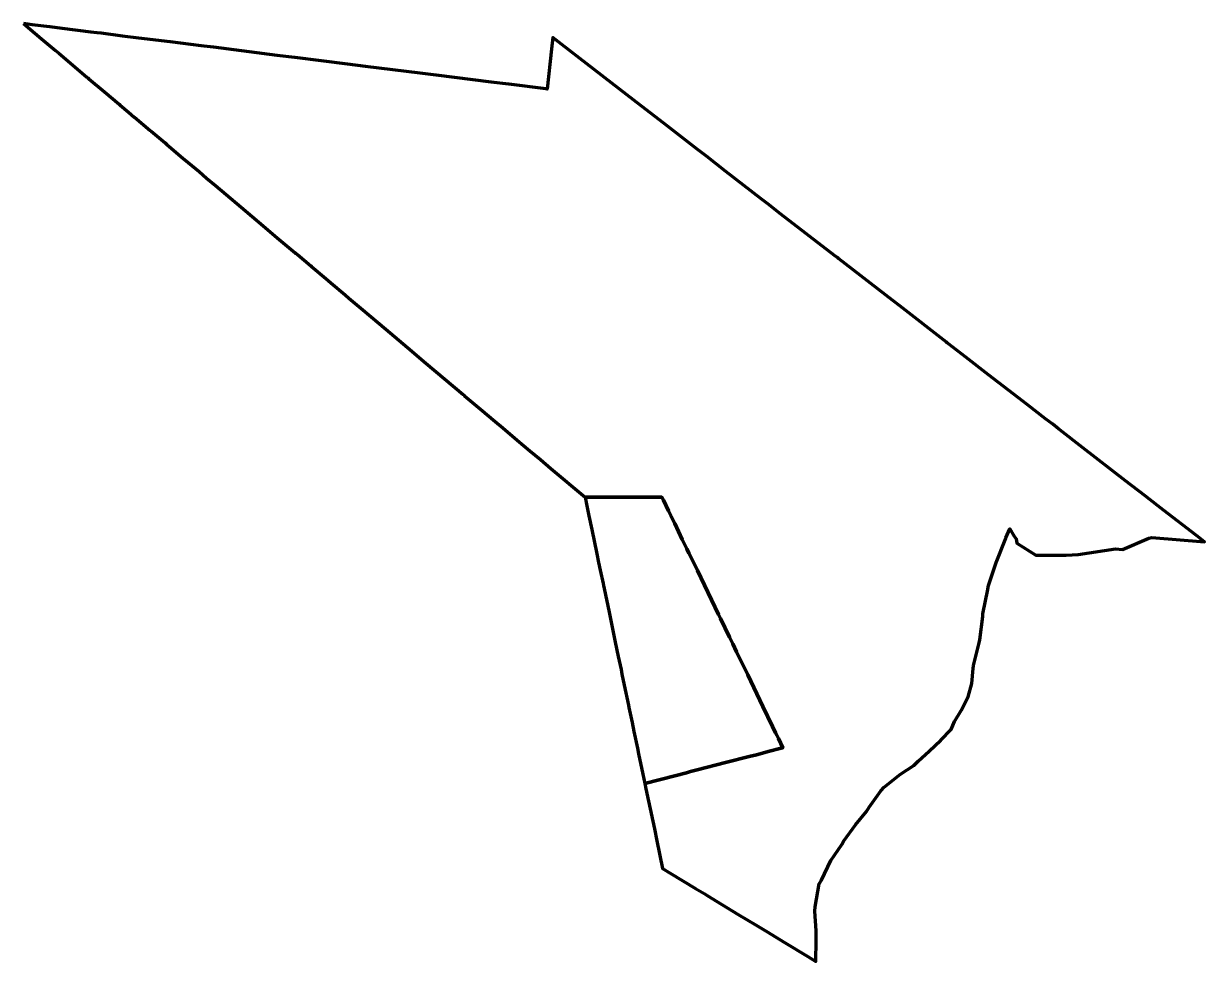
# Model space of a CAD drawing. Header units: metres. Extents: x 807688 to 807810, y 9157517 to 9157614.
import ezdxf

# ---------------------------------------------------------------- set-up
doc = ezdxf.new("R2010")
doc.units = ezdxf.units.M
doc.header["$MEASUREMENT"] = 0
doc.layers.add('2852-21122', color=1, linetype='Continuous')

msp = doc.modelspace()

# ---------------------------------------------------------------- linework, layer by layer
at = {"layer": '2852-21122', "color": 3, "lineweight": 70, "true_color": 0x00ff00}
for points in [[(807688.11, 9157614.09), (807688.6, 9157613.68), (807689.96, 9157612.53), (807691.4, 9157611.32), (807691.74, 9157611.03), (807693.22, 9157609.78), (807694.66, 9157608.57), (807694.76, 9157608.48), (807694.87, 9157608.39), (807696.49, 9157607.02), (807698, 9157605.75), (807698.11, 9157605.66), (807698.96, 9157604.94), (807699.56, 9157604.43), (807699.58, 9157604.42), (807701.21, 9157603.04), (807701.31, 9157602.96), (807702.74, 9157601.75), (807702.92, 9157601.59), (807703.17, 9157601.39), (807704.59, 9157600.19), (807705.12, 9157599.74), (807706.26, 9157598.78), (807707.04, 9157598.12), (807707.97, 9157597.34), (807709.06, 9157596.42), (807710.62, 9157595.1), (807711.76, 9157594.14), (807712.89, 9157593.18), (807714.35, 9157591.95), (807716.18, 9157590.4), (807716.28, 9157590.32), (807716.42, 9157590.21), (807717.8, 9157589.04), (807717.89, 9157588.97), (807719.37, 9157587.72), (807719.59, 9157587.53), (807719.88, 9157587.28), (807721.36, 9157586.03), (807721.76, 9157585.7), (807722.99, 9157584.66), (807724.07, 9157583.75), (807724.72, 9157583.2), (807725.56, 9157582.49), (807727.82, 9157580.58), (807729.71, 9157578.99), (807733.56, 9157575.74), (807733.66, 9157575.66), (807733.72, 9157575.6), (807734.13, 9157575.25), (807735.35, 9157574.23), (807736.87, 9157572.94), (807737.66, 9157572.28), (807739.15, 9157571.02), (807740.46, 9157569.92), (807741.55, 9157569), (807742.62, 9157568.09), (807746.17, 9157565.1), (807746.23, 9157565.1), (807748.01, 9157565.1), (807750.23, 9157565.11), (807751.18, 9157565.11), (807753.24, 9157565.12), (807753.44, 9157565.12), (807754.12, 9157565.12), (807754.27, 9157564.81), (807754.8, 9157563.71), (807755.07, 9157563.15), (807755.09, 9157563.11), (807755.12, 9157563.05), (807755.44, 9157562.38), (807756.23, 9157560.74), (807756.7, 9157559.76), (807756.91, 9157559.33), (807757.2, 9157558.74), (807757.79, 9157557.52), (807759.98, 9157552.97), (807760.17, 9157552.57), (807761.11, 9157550.63), (807761.44, 9157549.94), (807761.85, 9157549.11), (807763, 9157546.73), (807764.56, 9157543.48), (807765.57, 9157541.39), (807765.88, 9157540.75), (807766, 9157540.5), (807766.16, 9157540.16), (807766.64, 9157539.19), (807766.33, 9157539.11), (807765.25, 9157538.83), (807763.9, 9157538.48), (807763.16, 9157538.29), (807760.68, 9157537.66), (807757.78, 9157536.91), (807757.07, 9157536.73), (807756.66, 9157536.62), (807755.44, 9157536.31), (807752.35, 9157535.51), (807752.47, 9157534.94), (807752.74, 9157533.67), (807753.34, 9157530.81), (807753.59, 9157529.57), (807754.19, 9157526.71), (807754.97, 9157526.24), (807757.61, 9157524.64), (807758.48, 9157524.11), (807758.79, 9157523.93), (807760.33, 9157522.99), (807762.01, 9157521.97), (807763.87, 9157520.85), (807765.07, 9157520.12), (807766.7, 9157519.13), (807769.21, 9157517.62), (807770.05, 9157517.1), (807770.04, 9157517.96), (807770.08, 9157518.42), (807770.08, 9157520.28), (807769.94, 9157522.29), (807769.98, 9157522.76), (807770.38, 9157525.14), (807770.61, 9157525.49), (807771.58, 9157527.55), (807772.72, 9157529.2), (807772.94, 9157529.58), (807774.13, 9157531.23), (807775.28, 9157532.62), (807775.54, 9157533.07), (807776.77, 9157534.74), (807777.12, 9157535.13), (807778.79, 9157536.45), (807780.17, 9157537.35), (807780.63, 9157537.8), (807781.76, 9157538.85), (807782.96, 9157539.99), (807784.03, 9157541.07), (807784.37, 9157541.9), (807785.07, 9157543.04), (807785.79, 9157544.45), (807786.18, 9157545.86), (807786.32, 9157547.41), (807786.33, 9157547.71), (807786.94, 9157550.04), (807786.99, 9157550.37), (807787.32, 9157552.77), (807787.29, 9157553.04), (807787.81, 9157555.58), (807787.85, 9157555.8), (807787.89, 9157555.99), (807788.65, 9157558.25), (807788.7, 9157558.36), (807789.67, 9157560.89), (807789.69, 9157560.92), (807790.09, 9157561.85), (807790.56, 9157561.09), (807790.75, 9157560.81), (807790.84, 9157560.36), (807792.78, 9157559.11), (807795.91, 9157559.1), (807797.16, 9157559.2), (807801.04, 9157559.78), (807801.75, 9157559.71), (807804.47, 9157560.86), (807804.79, 9157560.96), (807810.22, 9157560.51), (807809.39, 9157561.15), (807805.99, 9157563.78), (807805.37, 9157564.26), (807804.08, 9157565.26), (807802.07, 9157566.82), (807797.63, 9157570.25), (807795.28, 9157572.07), (807795.12, 9157572.19), (807794.54, 9157572.65), (807793.8, 9157573.21), (807791.88, 9157574.7), (807790.98, 9157575.4), (807787.91, 9157577.78), (807785.55, 9157579.6), (807783.77, 9157580.98), (807783.63, 9157581.09), (807783.54, 9157581.16), (807778.71, 9157584.89), (807778.01, 9157585.44), (807772.38, 9157589.79), (807772.3, 9157589.86), (807771.96, 9157590.12), (807766.43, 9157594.4), (807765.06, 9157595.46), (807764.4, 9157595.97), (807760.74, 9157598.81), (807758.72, 9157600.37), (807757.78, 9157601.1), (807754.66, 9157603.52), (807751.2, 9157606.19), (807749.69, 9157607.36), (807746.37, 9157609.93), (807743.78, 9157611.93), (807742.85, 9157612.66), (807742.71, 9157611.46), (807742.25, 9157607.32), (807742.11, 9157607.34), (807738.3, 9157607.82), (807736.46, 9157608.05), (807730.78, 9157608.76), (807729.13, 9157608.96), (807723.47, 9157609.67), (807721.59, 9157609.91), (807716.15, 9157610.59), (807714.35, 9157610.81), (807707.74, 9157611.64), (807706.47, 9157611.8), (807703.26, 9157612.2), (807700.02, 9157612.6), (807698.35, 9157612.81), (807698.1, 9157612.84), (807696.14, 9157613.09), (807695.72, 9157613.14), (807695.05, 9157613.22), (807692.1, 9157613.59), (807690.81, 9157613.76), (807689, 9157613.98)], [(807688.11, 9157614.09), (807688.6, 9157613.68), (807689.96, 9157612.53), (807691.4, 9157611.32), (807691.74, 9157611.03), (807693.22, 9157609.78), (807694.66, 9157608.57), (807694.76, 9157608.48), (807694.87, 9157608.39), (807696.49, 9157607.02), (807698, 9157605.75), (807698.11, 9157605.66), (807698.96, 9157604.94), (807699.56, 9157604.43), (807699.58, 9157604.42), (807701.21, 9157603.04), (807701.31, 9157602.96), (807702.74, 9157601.75), (807702.92, 9157601.59), (807703.17, 9157601.39), (807704.59, 9157600.19), (807705.12, 9157599.74), (807706.26, 9157598.78), (807707.04, 9157598.12), (807707.97, 9157597.34), (807709.06, 9157596.42), (807710.62, 9157595.1), (807711.76, 9157594.14), (807712.89, 9157593.18), (807714.35, 9157591.95), (807716.18, 9157590.4), (807716.28, 9157590.32), (807716.42, 9157590.21), (807717.8, 9157589.04), (807717.89, 9157588.97), (807719.37, 9157587.72), (807719.59, 9157587.53), (807719.88, 9157587.28), (807721.36, 9157586.03), (807721.76, 9157585.7), (807722.99, 9157584.66), (807724.07, 9157583.75), (807724.72, 9157583.2), (807725.56, 9157582.49), (807727.82, 9157580.58), (807729.71, 9157578.99), (807733.56, 9157575.74), (807733.66, 9157575.66), (807733.72, 9157575.6), (807734.13, 9157575.25), (807735.35, 9157574.23), (807736.87, 9157572.94), (807737.66, 9157572.28), (807739.15, 9157571.02), (807740.46, 9157569.92), (807741.55, 9157569), (807742.62, 9157568.09), (807746.17, 9157565.1), (807746.23, 9157565.1), (807748.01, 9157565.1), (807750.23, 9157565.11), (807751.18, 9157565.11), (807753.24, 9157565.12), (807753.44, 9157565.12), (807754.12, 9157565.12), (807754.27, 9157564.81), (807754.8, 9157563.71), (807755.07, 9157563.15), (807755.09, 9157563.11), (807755.12, 9157563.05), (807755.44, 9157562.38), (807756.23, 9157560.74), (807756.7, 9157559.76), (807756.91, 9157559.33), (807757.2, 9157558.74), (807757.79, 9157557.52), (807759.98, 9157552.97), (807760.17, 9157552.57), (807761.11, 9157550.63), (807761.44, 9157549.94), (807761.85, 9157549.11), (807763, 9157546.73), (807764.56, 9157543.48), (807765.57, 9157541.39), (807765.88, 9157540.75), (807766, 9157540.5), (807766.16, 9157540.16), (807766.64, 9157539.19), (807766.33, 9157539.11), (807765.25, 9157538.83), (807763.9, 9157538.48), (807763.16, 9157538.29), (807760.68, 9157537.66), (807757.78, 9157536.91), (807757.07, 9157536.73), (807756.66, 9157536.62), (807755.44, 9157536.31), (807752.35, 9157535.51), (807752.47, 9157534.94), (807752.74, 9157533.67), (807753.34, 9157530.81), (807753.59, 9157529.57), (807754.19, 9157526.71), (807754.97, 9157526.24), (807757.61, 9157524.64), (807758.48, 9157524.11), (807758.79, 9157523.93), (807760.33, 9157522.99), (807762.01, 9157521.97), (807763.87, 9157520.85), (807765.07, 9157520.12), (807766.7, 9157519.13), (807769.21, 9157517.62), (807770.05, 9157517.1), (807770.04, 9157517.96), (807770.08, 9157518.42), (807770.08, 9157520.28), (807769.94, 9157522.29), (807769.98, 9157522.76), (807770.38, 9157525.14), (807770.61, 9157525.49), (807771.58, 9157527.55), (807772.72, 9157529.2), (807772.94, 9157529.58), (807774.13, 9157531.23), (807775.28, 9157532.62), (807775.54, 9157533.07), (807776.77, 9157534.74), (807777.12, 9157535.13), (807778.79, 9157536.45), (807780.17, 9157537.35), (807780.63, 9157537.8), (807781.76, 9157538.85), (807782.96, 9157539.99), (807784.03, 9157541.07), (807784.37, 9157541.9), (807785.07, 9157543.04), (807785.79, 9157544.45), (807786.18, 9157545.86), (807786.32, 9157547.41), (807786.33, 9157547.71), (807786.94, 9157550.04), (807786.99, 9157550.37), (807787.32, 9157552.77), (807787.29, 9157553.04), (807787.81, 9157555.58), (807787.85, 9157555.8), (807787.89, 9157555.99), (807788.65, 9157558.25), (807788.7, 9157558.36), (807789.67, 9157560.89), (807789.69, 9157560.92), (807790.09, 9157561.85), (807790.56, 9157561.09), (807790.75, 9157560.81), (807790.84, 9157560.36), (807792.78, 9157559.11), (807795.91, 9157559.1), (807797.16, 9157559.2), (807801.04, 9157559.78), (807801.75, 9157559.71), (807804.47, 9157560.86), (807804.79, 9157560.96), (807810.22, 9157560.51), (807809.39, 9157561.15), (807805.99, 9157563.78), (807805.37, 9157564.26), (807804.08, 9157565.26), (807802.07, 9157566.82), (807797.63, 9157570.25), (807795.28, 9157572.07), (807795.12, 9157572.19), (807794.54, 9157572.65), (807793.8, 9157573.21), (807791.88, 9157574.7), (807790.98, 9157575.4), (807787.91, 9157577.78), (807785.55, 9157579.6), (807783.77, 9157580.98), (807783.63, 9157581.09), (807783.54, 9157581.16), (807778.71, 9157584.89), (807778.01, 9157585.44), (807772.38, 9157589.79), (807772.3, 9157589.86), (807771.96, 9157590.12), (807766.43, 9157594.4), (807765.06, 9157595.46), (807764.4, 9157595.97), (807760.74, 9157598.81), (807758.72, 9157600.37), (807757.78, 9157601.1), (807754.66, 9157603.52), (807751.2, 9157606.19), (807749.69, 9157607.36), (807746.37, 9157609.93), (807743.78, 9157611.93), (807742.85, 9157612.66), (807742.71, 9157611.46), (807742.25, 9157607.32), (807742.11, 9157607.34), (807738.3, 9157607.82), (807736.46, 9157608.05), (807730.78, 9157608.76), (807729.13, 9157608.96), (807723.47, 9157609.67), (807721.59, 9157609.91), (807716.15, 9157610.59), (807714.35, 9157610.81), (807707.74, 9157611.64), (807706.47, 9157611.8), (807703.26, 9157612.2), (807700.02, 9157612.6), (807698.35, 9157612.81), (807698.1, 9157612.84), (807696.14, 9157613.09), (807695.72, 9157613.14), (807695.05, 9157613.22), (807692.1, 9157613.59), (807690.81, 9157613.76), (807689, 9157613.98)], [(807746.17, 9157565.1), (807746.35, 9157564.21), (807746.57, 9157563.17), (807746.86, 9157561.77), (807747.39, 9157559.25), (807747.57, 9157558.37), (807747.74, 9157557.57), (807748.03, 9157556.18), (807748.08, 9157555.97), (807748.14, 9157555.68), (807748.65, 9157553.23), (807748.83, 9157552.35), (807749.3, 9157550.12), (807749.61, 9157548.64), (807749.89, 9157547.3), (807749.99, 9157546.8), (807750.23, 9157545.66), (807750.66, 9157543.61), (807750.71, 9157543.36), (807751.03, 9157541.82), (807751.23, 9157540.87), (807751.59, 9157539.17), (807751.71, 9157538.58), (807752.15, 9157536.47), (807752.35, 9157535.51), (807755.44, 9157536.31), (807756.66, 9157536.62), (807757.07, 9157536.73), (807757.78, 9157536.91), (807760.68, 9157537.66), (807763.16, 9157538.29), (807763.9, 9157538.48), (807765.25, 9157538.83), (807766.33, 9157539.11), (807766.64, 9157539.19), (807766.16, 9157540.16), (807766, 9157540.5), (807765.88, 9157540.75), (807765.57, 9157541.39), (807764.56, 9157543.48), (807763, 9157546.73), (807761.85, 9157549.11), (807761.44, 9157549.94), (807761.11, 9157550.63), (807760.17, 9157552.57), (807759.98, 9157552.97), (807757.79, 9157557.52), (807757.2, 9157558.74), (807756.91, 9157559.33), (807756.7, 9157559.76), (807756.23, 9157560.74), (807755.44, 9157562.38), (807755.12, 9157563.05), (807755.09, 9157563.11), (807755.07, 9157563.15), (807754.8, 9157563.71), (807754.27, 9157564.81), (807754.12, 9157565.12), (807753.44, 9157565.12), (807753.24, 9157565.12), (807751.18, 9157565.11), (807750.23, 9157565.11), (807748.01, 9157565.1), (807746.23, 9157565.1)], [(807746.17, 9157565.1), (807746.35, 9157564.21), (807746.57, 9157563.17), (807746.86, 9157561.77), (807747.39, 9157559.25), (807747.57, 9157558.37), (807747.74, 9157557.57), (807748.03, 9157556.18), (807748.08, 9157555.97), (807748.14, 9157555.68), (807748.65, 9157553.23), (807748.83, 9157552.35), (807749.3, 9157550.12), (807749.61, 9157548.64), (807749.89, 9157547.3), (807749.99, 9157546.8), (807750.23, 9157545.66), (807750.66, 9157543.61), (807750.71, 9157543.36), (807751.03, 9157541.82), (807751.23, 9157540.87), (807751.59, 9157539.17), (807751.71, 9157538.58), (807752.15, 9157536.47), (807752.35, 9157535.51), (807755.44, 9157536.31), (807756.66, 9157536.62), (807757.07, 9157536.73), (807757.78, 9157536.91), (807760.68, 9157537.66), (807763.16, 9157538.29), (807763.9, 9157538.48), (807765.25, 9157538.83), (807766.33, 9157539.11), (807766.64, 9157539.19), (807766.16, 9157540.16), (807766, 9157540.5), (807765.88, 9157540.75), (807765.57, 9157541.39), (807764.56, 9157543.48), (807763, 9157546.73), (807761.85, 9157549.11), (807761.44, 9157549.94), (807761.11, 9157550.63), (807760.17, 9157552.57), (807759.98, 9157552.97), (807757.79, 9157557.52), (807757.2, 9157558.74), (807756.91, 9157559.33), (807756.7, 9157559.76), (807756.23, 9157560.74), (807755.44, 9157562.38), (807755.12, 9157563.05), (807755.09, 9157563.11), (807755.07, 9157563.15), (807754.8, 9157563.71), (807754.27, 9157564.81), (807754.12, 9157565.12), (807753.44, 9157565.12), (807753.24, 9157565.12), (807751.18, 9157565.11), (807750.23, 9157565.11), (807748.01, 9157565.1), (807746.23, 9157565.1)]]:
    msp.add_lwpolyline(points, close=True, dxfattribs=at)

doc.saveas('drawing.dxf')
